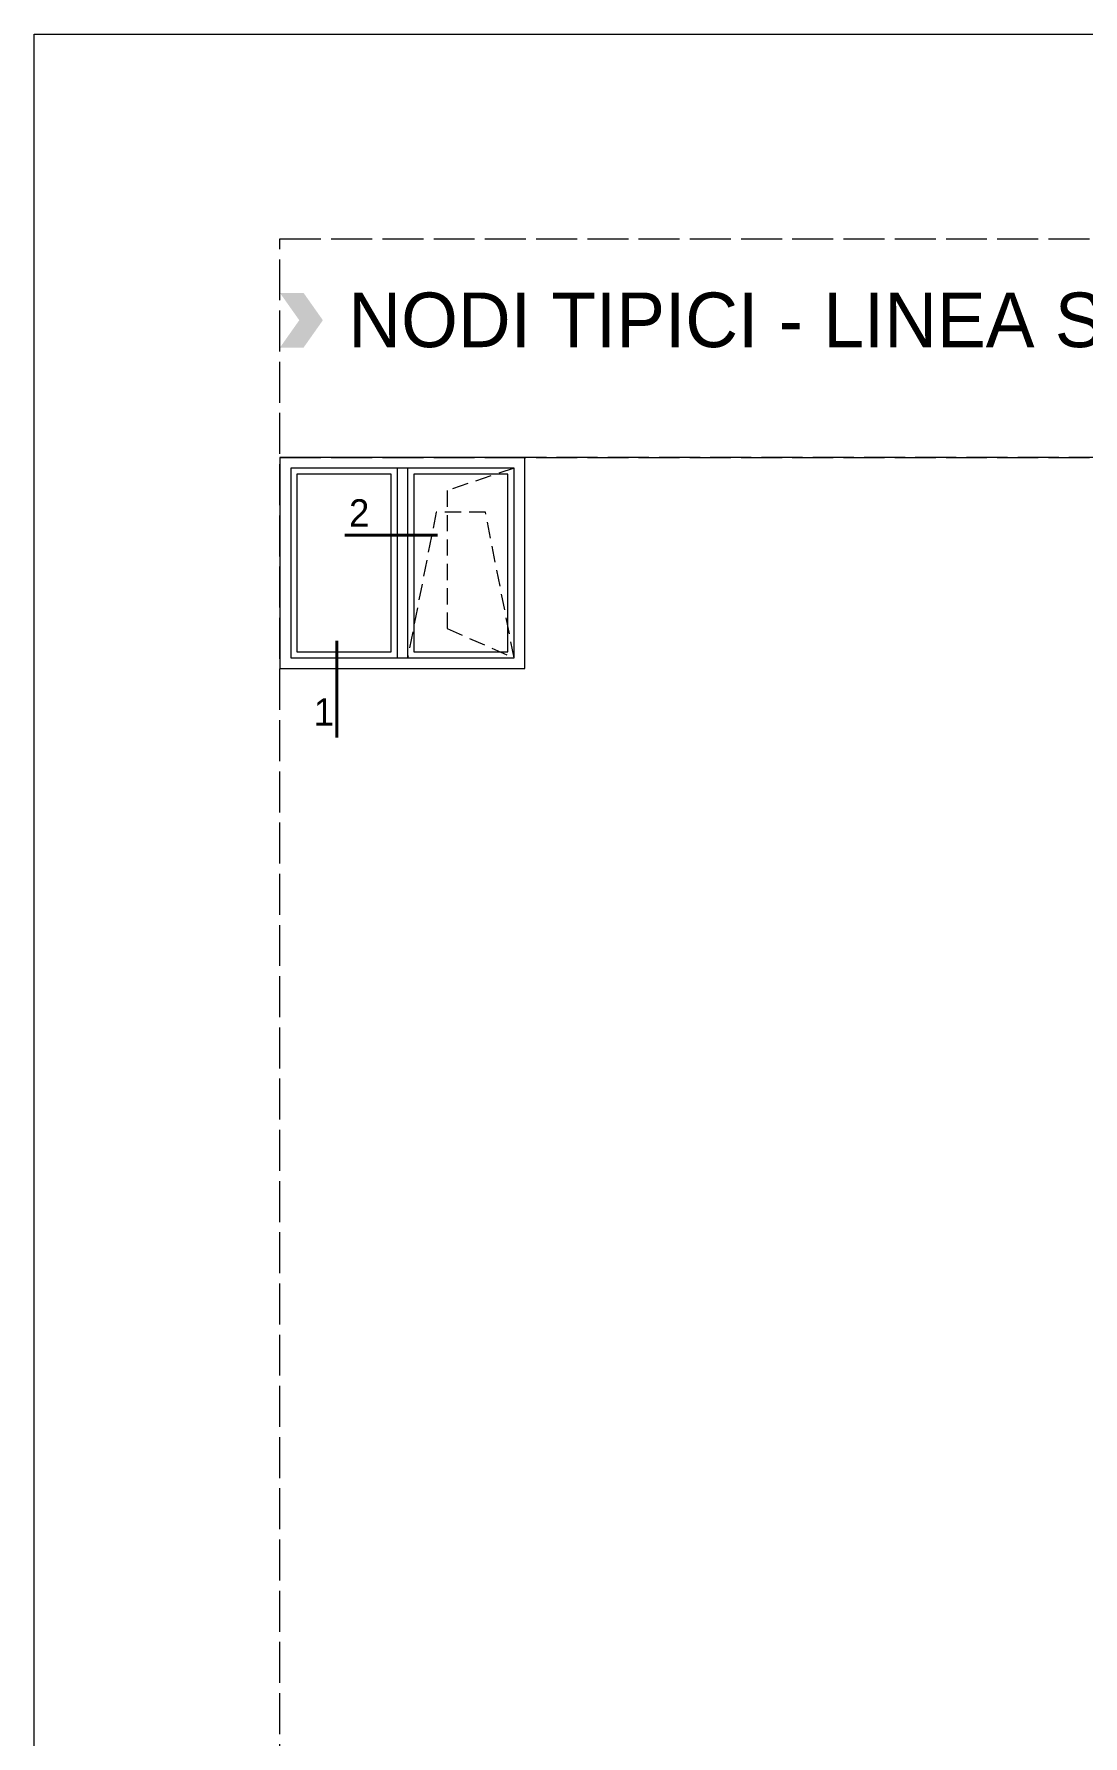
# Model space of a CAD drawing. Header units: millimetres. Extents: x -8 to 2550, y -393 to 1062.
# Drawn here: x 1040 to 1116.8, y 172.4 to 297 of the extents above; entities that cross this region are included whole.
import ezdxf

# ---------------------------------------------------------------- set-up
doc = ezdxf.new("R2010")
doc.units = ezdxf.units.MM
doc.header["$LTSCALE"] = 0.25
doc.header["$MEASUREMENT"] = 0
doc.linetypes.add('ACAD_ISO02W100', pattern=[15, 12, -3])
doc.linetypes.add('HIDDEN', pattern=[9.525, 6.35, -3.175])
for name, color, linetype, lineweight in [('01_Aluminum', 4, 'Continuous', 40), ('01_Index Image', 3, 'Continuous', 18), ('01_Text', 40, 'Continuous', 25)]:
    doc.layers.add(name, color=color, linetype=linetype, lineweight=lineweight)
doc.layers.add('01_Fill Border Red', color=7, linetype='Continuous', lineweight=20, true_color=0xe2001a)
doc.layers.add('02_Block Frame', color=7, linetype='Continuous', lineweight=5, true_color=0xe2001a, plot=False)
doc.styles.add('ALUK Main&Secondary Titles', font='GOTHIC.TTF')
doc.styles.add('Aluk Text', font='GOTHIC.TTF')

msp = doc.modelspace()

# ---------------------------------------------------------------- linework, layer by layer
at = {"layer": '01_Aluminum'}
for p, q in [((1069.52, 260.292), (1062.739, 260.292)), ((1062.164, 252.552), (1062.164, 245.492))]:
    msp.add_line(p, q, dxfattribs=at)
at = {"layer": '01_Fill Border Red'}
for points in [[(1061.141, 276.04), (1059.412, 276.04), (1059.73, 278.04), (1058, 278.04)], [(1059.73, 274.04), (1058, 274.04), (1061.141, 276.04), (1059.412, 276.04)]]:
    msp.add_solid(points, dxfattribs=at)
at = {"layer": '01_Index Image'}
for p, q in [((1066.58, 265.216), (1066.58, 251.316)), ((1067.342, 265.216), (1067.342, 251.316))]:
    msp.add_line(p, q, dxfattribs=at)
at = {"layer": '01_Index Image', "ltscale": 0.25}
for points in [[(1058.001, 250.532), (1075.921, 250.532), (1075.921, 266), (1058.001, 266)], [(1058.785, 251.316), (1075.137, 251.316), (1075.137, 265.216), (1058.785, 265.216)], [(1059.233, 251.764), (1066.132, 251.764), (1066.132, 264.768), (1059.233, 264.768)], [(1067.79, 251.764), (1074.689, 251.764), (1074.689, 264.768), (1067.79, 264.768)]]:
    msp.add_lwpolyline(points, close=True, dxfattribs=at)
at = {"layer": '01_Index Image', "linetype": 'HIDDEN', "ltscale": 0.75}
for points in [[(1075.137, 265.216), (1070.239, 263.563), (1070.239, 253.456), (1075.137, 251.316)], [(1075.137, 251.316), (1073.047, 261.98), (1069.431, 261.98), (1067.342, 251.316)]]:
    msp.add_lwpolyline(points, dxfattribs=at)
at = {"layer": '02_Block Frame'}
msp.add_lwpolyline([(1040, 0), (1040, 297), (1250, 297), (1250, 0)], close=True, dxfattribs=at)
at = {"layer": '02_Block Frame', "linetype": 'ACAD_ISO02W100'}
for points in [[(1058, 15), (1058, 282), (1235, 282), (1235, 15)], [(1058, 266), (1235, 266), (1235, 266), (1058, 266)]]:
    msp.add_lwpolyline(points, close=True, dxfattribs=at)

# ---------------------------------------------------------------- texts
at = {"layer": '01_Text', "style": 'Aluk Text'}
for s, p in [('2', (1063.055, 260.932)), ('1', (1060.465, 246.348))]:
    msp.add_text(s, height=2, dxfattribs=at).set_placement(p)
at = {"layer": '01_Text', "insert": (1063, 276.04), "char_height": 4, "attachment_point": 4, "style": 'ALUK Main&Secondary Titles'}
msp.add_mtext_dynamic_manual_height_columns('{\\fPoppins|b0|i0|c0|p2;NODI TIPICI - LINEA STANDARD}', width=120.62971, gutter_width=15, heights=[0], dxfattribs=at)

doc.saveas('drawing.dxf')
